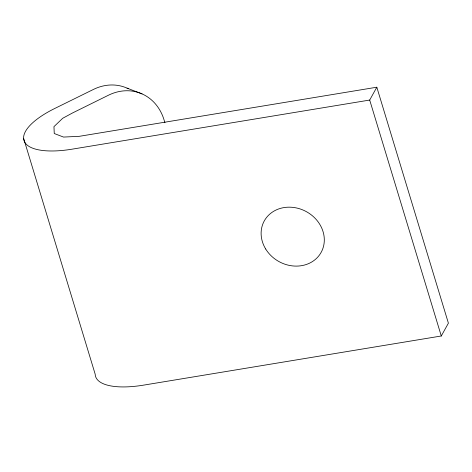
<?xml version="1.0" encoding="UTF-8"?>
<svg xmlns="http://www.w3.org/2000/svg" width="472" height="472" viewBox="0 0 472 472"><rect width="100%" height="100%" fill="white"/><g stroke="black" fill="none" stroke-linecap="round" stroke-linejoin="round"><path stroke-width="0.71" d="M23.6 138.261L95.185 374.207A66.652 23.824 -16.9 0 0 143.765 385.105L441.285 335.993L369.7 100.052L376.815 87.214L79.296 136.32L63.531 137.069L54.256 133.529L53.956 126.649L62.705 118.277L72.546 112.955L108.43 95.232A50.769 43.023 -69.2 0 1 164.061 119.929L164.917 122.749M441.285 335.993L448.4 323.161L376.815 87.214M369.7 100.052L72.181 149.158A66.652 23.824 -16.9 0 1 24.29 141.311A66.652 23.824 -16.9 0 1 54.746 108.477L93.391 89.456A50.769 43.023 -69.2 0 1 128.29 88.718M127.021 88.122L142.06 93.904M265.683 248.992A32.491 28.473 29 0 0 320.399 253.629A32.491 28.473 29 0 0 292.056 207.291A32.491 28.473 29 0 0 265.683 248.992"/></g></svg>
